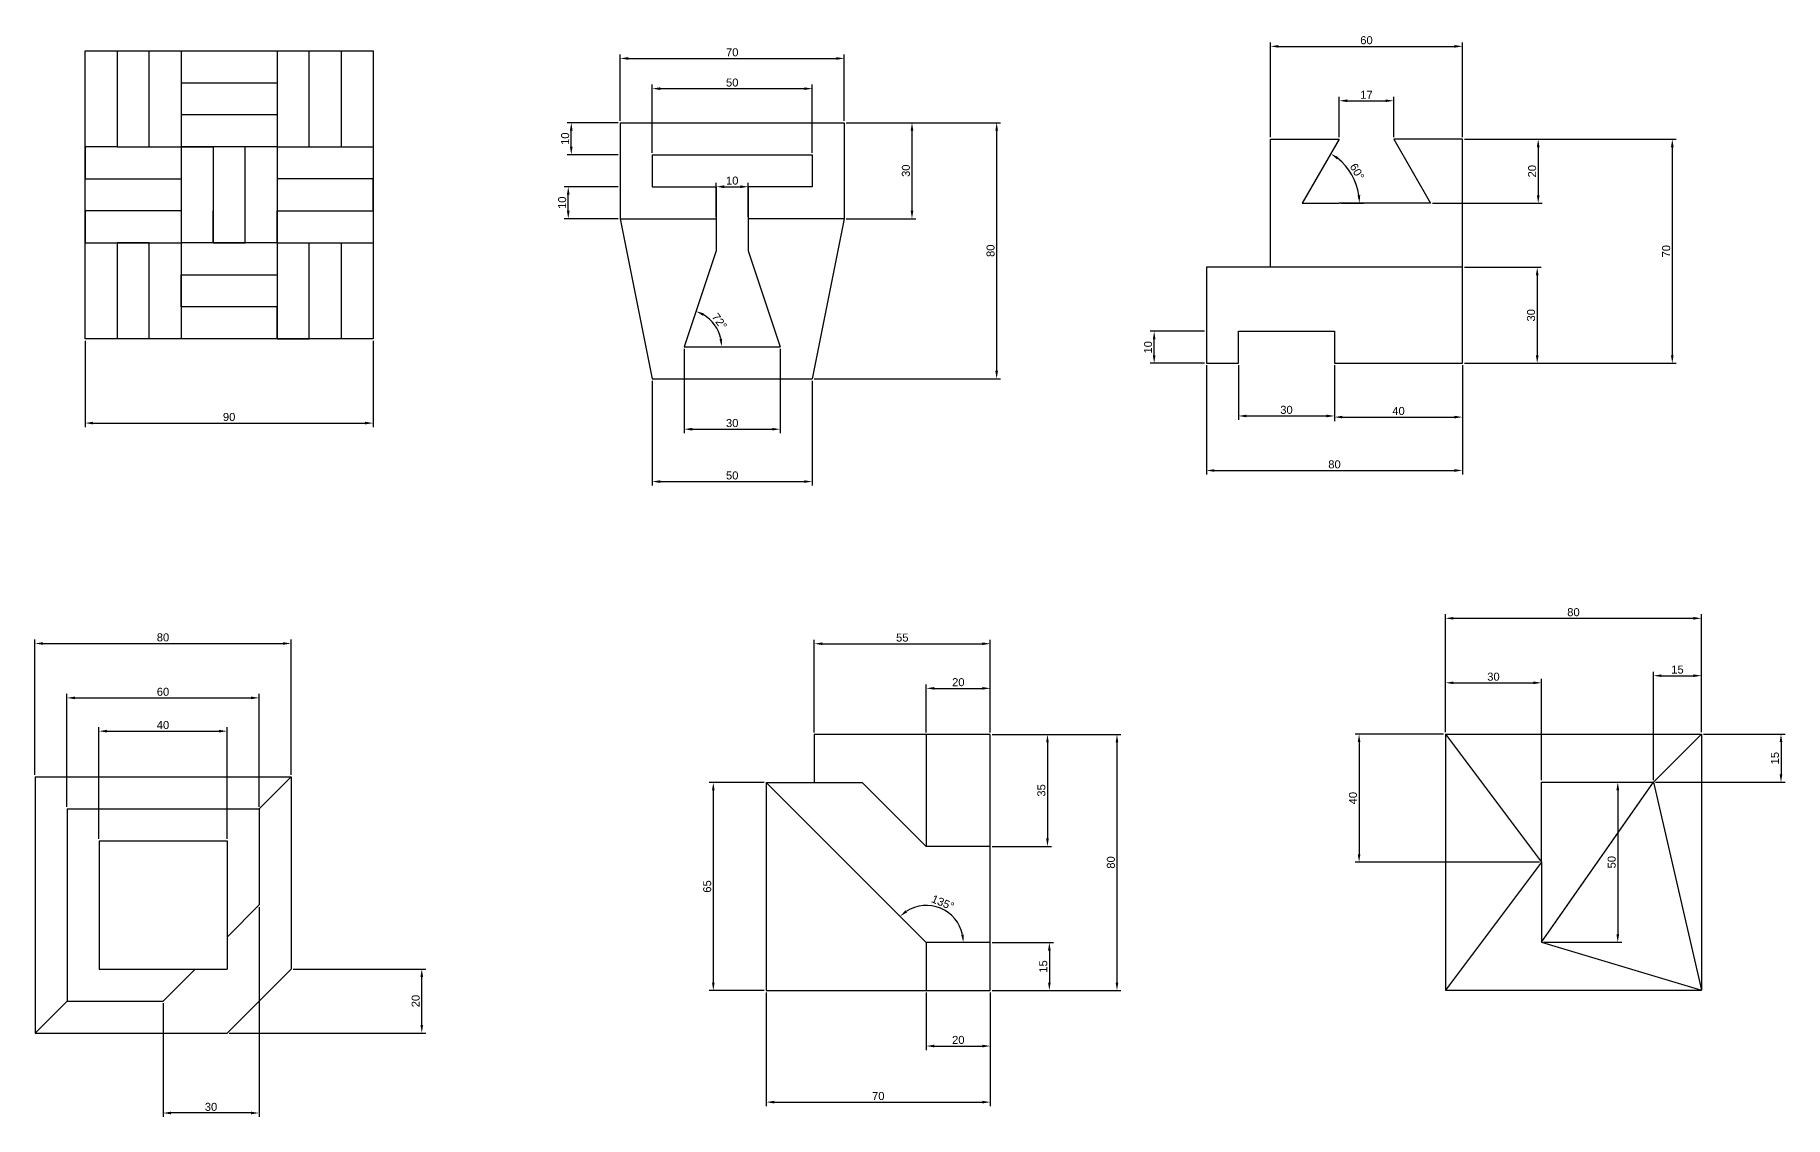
# Model space of a CAD drawing. Header units: millimetres. Extents: x 2486 to 3033, y 1755 to 2093.
import ezdxf

# ---------------------------------------------------------------- set-up
doc = ezdxf.new("R2010")
doc.units = ezdxf.units.MM
doc.styles.get("Standard").update_dxf_attribs({"font": 'arial.ttf'})
doc.dimstyles.new('ISO-25', dxfattribs={"dimtxt": 2.5, "dimasz": 2.5, "dimexe": 1.25, "dimexo": 0.625, "dimtad": 1, "dimtxsty": 'Standard', "dimcen": 2.5, "dimadec": 0, "dimazin": 0, "dimtfac": 1, "dimtmove": 0, "dimatfit": 3, "dimfxl": 1, "dimarcsym": 0})

# ---------------------------------------------------------------- blocks, each defined once
blk = doc.blocks.new('*D124')
at = {"color": 0, "lineweight": -2, "transparency": 16777216}
for p, q in [((2501.85, 1997.37), (2501.85, 1970.43)), ((2591.85, 1997.37), (2591.85, 1970.43)), ((2504.35, 1971.68), (2589.35, 1971.68))]:
    blk.add_line(p, q, dxfattribs=at)
at = {"color": 0, "transparency": 16777216}
for points in [[(2504.35, 1972.1), (2504.35, 1971.27), (2501.85, 1971.68)], [(2589.35, 1972.1), (2589.35, 1971.27), (2591.85, 1971.68)]]:
    blk.add_solid(points, dxfattribs=at)
at = {"layer": 'Defpoints', "color": 0, "transparency": 16777216}
for p in [(2501.85, 1998), (2591.85, 1998), (2591.85, 1971.68)]:
    blk.add_point(p, dxfattribs=at)
at = {"color": 0, "transparency": 16777216, "insert": (2546.85, 1973.58), "char_height": 2.5, "attachment_point": 5}
blk.add_mtext('90', dxfattribs=at)
blk = doc.blocks.new('*D125')
at = {"color": 0, "lineweight": -2, "transparency": 16777216}
for p, q in [((2689.04, 1994.89), (2689.04, 1968.52)), ((2719.04, 1994.89), (2719.04, 1968.52)), ((2691.54, 1969.77), (2716.54, 1969.77))]:
    blk.add_line(p, q, dxfattribs=at)
at = {"color": 0, "transparency": 16777216}
for points in [[(2691.54, 1970.19), (2691.54, 1969.36), (2689.04, 1969.77)], [(2716.54, 1970.19), (2716.54, 1969.36), (2719.04, 1969.77)]]:
    blk.add_solid(points, dxfattribs=at)
at = {"layer": 'Defpoints', "color": 0, "transparency": 16777216}
for p in [(2689.04, 1995.51), (2719.04, 1995.51), (2719.04, 1969.77)]:
    blk.add_point(p, dxfattribs=at)
at = {"color": 0, "transparency": 16777216, "insert": (2704.04, 1971.67), "char_height": 2.5, "attachment_point": 5}
blk.add_mtext('30', dxfattribs=at)
blk = doc.blocks.new('*D126')
at = {"color": 0, "lineweight": -2, "transparency": 16777216}
for p, q in [((2679.04, 1984.89), (2679.04, 1952.16)), ((2729.04, 1984.89), (2729.04, 1952.16)), ((2681.54, 1953.41), (2726.54, 1953.41))]:
    blk.add_line(p, q, dxfattribs=at)
at = {"color": 0, "transparency": 16777216}
for points in [[(2681.54, 1953.82), (2681.54, 1952.99), (2679.04, 1953.41)], [(2726.54, 1953.82), (2726.54, 1952.99), (2729.04, 1953.41)]]:
    blk.add_solid(points, dxfattribs=at)
at = {"layer": 'Defpoints', "color": 0, "transparency": 16777216}
for p in [(2679.04, 1985.51), (2729.04, 1985.51), (2729.04, 1953.41)]:
    blk.add_point(p, dxfattribs=at)
at = {"color": 0, "transparency": 16777216, "insert": (2704.04, 1955.31), "char_height": 2.5, "attachment_point": 5}
blk.add_mtext('50', dxfattribs=at)
blk = doc.blocks.new('*D127')
at = {"color": 0, "lineweight": -2, "transparency": 16777216}
for p, q in [((2668.41, 2045.51), (2651.56, 2045.51)), ((2652.81, 2038.01), (2652.81, 2043.01)), ((2668.41, 2035.51), (2651.56, 2035.51))]:
    blk.add_line(p, q, dxfattribs=at)
at = {"color": 0, "transparency": 16777216}
for points in [[(2652.39, 2043.01), (2653.23, 2043.01), (2652.81, 2045.51)], [(2652.39, 2038.01), (2653.23, 2038.01), (2652.81, 2035.51)]]:
    blk.add_solid(points, dxfattribs=at)
at = {"layer": 'Defpoints', "color": 0, "transparency": 16777216}
for p in [(2652.81, 2045.51), (2669.04, 2045.51), (2669.04, 2035.51)]:
    blk.add_point(p, dxfattribs=at)
at = {"color": 0, "transparency": 16777216, "insert": (2650.91, 2040.51), "char_height": 2.5, "attachment_point": 5, "rotation": 90}
blk.add_mtext('10', dxfattribs=at)
blk = doc.blocks.new('*D128')
at = {"color": 0, "lineweight": -2, "transparency": 16777216}
for p, q in [((2668.41, 2065.51), (2652.51, 2065.51)), ((2653.76, 2058.01), (2653.76, 2063.01)), ((2668.41, 2055.51), (2652.51, 2055.51))]:
    blk.add_line(p, q, dxfattribs=at)
at = {"color": 0, "transparency": 16777216}
for points in [[(2653.34, 2063.01), (2654.17, 2063.01), (2653.76, 2065.51)], [(2653.34, 2058.01), (2654.17, 2058.01), (2653.76, 2055.51)]]:
    blk.add_solid(points, dxfattribs=at)
at = {"layer": 'Defpoints', "color": 0, "transparency": 16777216}
for p in [(2653.76, 2065.51), (2669.04, 2065.51), (2669.04, 2055.51)]:
    blk.add_point(p, dxfattribs=at)
at = {"color": 0, "transparency": 16777216, "insert": (2651.85, 2060.51), "char_height": 2.5, "attachment_point": 5, "rotation": 90}
blk.add_mtext('10', dxfattribs=at)
blk = doc.blocks.new('*D129')
at = {"color": 0, "lineweight": -2, "transparency": 16777216}
for p, q in [((2679.04, 2056.14), (2679.04, 2077.39)), ((2681.54, 2076.14), (2726.54, 2076.14)), ((2729.04, 2056.14), (2729.04, 2077.39))]:
    blk.add_line(p, q, dxfattribs=at)
at = {"color": 0, "transparency": 16777216}
for points in [[(2681.54, 2076.56), (2681.54, 2075.72), (2679.04, 2076.14)], [(2726.54, 2076.56), (2726.54, 2075.72), (2729.04, 2076.14)]]:
    blk.add_solid(points, dxfattribs=at)
at = {"layer": 'Defpoints', "color": 0, "transparency": 16777216}
for p in [(2729.04, 2076.14), (2679.04, 2055.51), (2729.04, 2055.51)]:
    blk.add_point(p, dxfattribs=at)
at = {"color": 0, "transparency": 16777216, "insert": (2704.04, 2078.04), "char_height": 2.5, "attachment_point": 5}
blk.add_mtext('50', dxfattribs=at)
blk = doc.blocks.new('*D130')
at = {"color": 0, "lineweight": -2, "transparency": 16777216}
for p, q in [((2669.04, 2066.14), (2669.04, 2086.83)), ((2671.54, 2085.58), (2736.54, 2085.58)), ((2739.04, 2066.14), (2739.04, 2086.83))]:
    blk.add_line(p, q, dxfattribs=at)
at = {"color": 0, "transparency": 16777216}
for points in [[(2671.54, 2086), (2671.54, 2085.16), (2669.04, 2085.58)], [(2736.54, 2086), (2736.54, 2085.16), (2739.04, 2085.58)]]:
    blk.add_solid(points, dxfattribs=at)
at = {"layer": 'Defpoints', "color": 0, "transparency": 16777216}
for p in [(2739.04, 2085.58), (2669.04, 2065.51), (2739.04, 2065.51)]:
    blk.add_point(p, dxfattribs=at)
at = {"color": 0, "transparency": 16777216, "insert": (2704.04, 2087.48), "char_height": 2.5, "attachment_point": 5}
blk.add_mtext('70', dxfattribs=at)
blk = doc.blocks.new('*D131')
at = {"color": 0, "lineweight": -2, "transparency": 16777216}
for p, q in [((2699.04, 2036.14), (2699.04, 2046.76)), ((2701.54, 2045.51), (2706.54, 2045.51)), ((2709.04, 2036.14), (2709.04, 2046.76))]:
    blk.add_line(p, q, dxfattribs=at)
at = {"color": 0, "transparency": 16777216}
for points in [[(2701.54, 2045.93), (2701.54, 2045.09), (2699.04, 2045.51)], [(2706.54, 2045.93), (2706.54, 2045.09), (2709.04, 2045.51)]]:
    blk.add_solid(points, dxfattribs=at)
at = {"layer": 'Defpoints', "color": 0, "transparency": 16777216}
for p in [(2709.04, 2045.51), (2699.04, 2035.51), (2709.04, 2035.51)]:
    blk.add_point(p, dxfattribs=at)
at = {"color": 0, "transparency": 16777216, "insert": (2704.04, 2047.41), "char_height": 2.5, "attachment_point": 5}
blk.add_mtext('10', dxfattribs=at)
blk = doc.blocks.new('*D132')
at = {"color": 0, "lineweight": -2, "transparency": 16777216}
blk.add_arc((2689.04, 1995.51), 11.71, 12.251, 59.3141, dxfattribs=at)
at = {"color": 0, "transparency": 16777216}
for points in [[(2694.84, 2005.21), (2695.19, 2005.96), (2692.74, 2006.62)], [(2700.9, 1998.04), (2700.07, 1997.95), (2700.75, 1995.51)]]:
    blk.add_solid(points, dxfattribs=at)
at = {"layer": 'Defpoints', "color": 0, "transparency": 16777216}
for p in [(2699.04, 2025.51), (2699.75, 2000.25), (2689.04, 1995.51), (2689.04, 1995.51), (2719.04, 1995.51)]:
    blk.add_point(p, dxfattribs=at)
at = {"color": 0, "transparency": 16777216, "insert": (2700.07, 2003.46), "char_height": 2.5, "attachment_point": 5, "rotation": 305.7825}
blk.add_mtext('72°', dxfattribs=at)
blk = doc.blocks.new('*D133')
at = {"color": 0, "lineweight": -2, "transparency": 16777216}
for p, q in [((2739.66, 2065.51), (2761.46, 2065.51)), ((2760.21, 2063.01), (2760.21, 2038.01)), ((2739.66, 2035.51), (2761.46, 2035.51))]:
    blk.add_line(p, q, dxfattribs=at)
at = {"color": 0, "transparency": 16777216}
for points in [[(2759.8, 2063.01), (2760.63, 2063.01), (2760.21, 2065.51)], [(2759.8, 2038.01), (2760.63, 2038.01), (2760.21, 2035.51)]]:
    blk.add_solid(points, dxfattribs=at)
at = {"layer": 'Defpoints', "color": 0, "transparency": 16777216}
for p in [(2739.04, 2065.51), (2739.04, 2035.51), (2760.21, 2035.51)]:
    blk.add_point(p, dxfattribs=at)
at = {"color": 0, "transparency": 16777216, "insert": (2758.31, 2050.51), "char_height": 2.5, "attachment_point": 5, "rotation": 90}
blk.add_mtext('30', dxfattribs=at)
blk = doc.blocks.new('*D134')
at = {"color": 0, "lineweight": -2, "transparency": 16777216}
for p, q in [((2739.66, 2065.51), (2787.92, 2065.51)), ((2786.67, 2063.01), (2786.67, 1988.01)), ((2729.66, 1985.51), (2787.92, 1985.51))]:
    blk.add_line(p, q, dxfattribs=at)
at = {"color": 0, "transparency": 16777216}
for points in [[(2786.25, 2063.01), (2787.09, 2063.01), (2786.67, 2065.51)], [(2786.25, 1988.01), (2787.09, 1988.01), (2786.67, 1985.51)]]:
    blk.add_solid(points, dxfattribs=at)
at = {"layer": 'Defpoints', "color": 0, "transparency": 16777216}
for p in [(2739.04, 2065.51), (2729.04, 1985.51), (2786.67, 1985.51)]:
    blk.add_point(p, dxfattribs=at)
at = {"color": 0, "transparency": 16777216, "insert": (2784.77, 2025.51), "char_height": 2.5, "attachment_point": 5, "rotation": 90}
blk.add_mtext('80', dxfattribs=at)
blk = doc.blocks.new('*D135')
at = {"color": 0, "lineweight": -2, "transparency": 16777216}
for p, q in [((2872.22, 2060.98), (2872.22, 2090.61)), ((2874.72, 2089.36), (2929.72, 2089.36)), ((2932.22, 2060.98), (2932.22, 2090.61))]:
    blk.add_line(p, q, dxfattribs=at)
at = {"color": 0, "transparency": 16777216}
for points in [[(2874.72, 2089.77), (2874.72, 2088.94), (2872.22, 2089.36)], [(2929.72, 2089.77), (2929.72, 2088.94), (2932.22, 2089.36)]]:
    blk.add_solid(points, dxfattribs=at)
at = {"layer": 'Defpoints', "color": 0, "transparency": 16777216}
for p in [(2932.22, 2089.36), (2872.22, 2060.35), (2932.22, 2060.35)]:
    blk.add_point(p, dxfattribs=at)
at = {"color": 0, "transparency": 16777216, "insert": (2902.22, 2091.26), "char_height": 2.5, "attachment_point": 5}
blk.add_mtext('60', dxfattribs=at)
blk = doc.blocks.new('*D136')
at = {"color": 0, "lineweight": -2, "transparency": 16777216}
for p, q in [((2893.72, 2060.98), (2893.72, 2073.61)), ((2896.22, 2072.36), (2908.22, 2072.36)), ((2910.72, 2060.98), (2910.72, 2073.61))]:
    blk.add_line(p, q, dxfattribs=at)
at = {"color": 0, "transparency": 16777216}
for points in [[(2896.22, 2072.78), (2896.22, 2071.95), (2893.72, 2072.36)], [(2908.22, 2072.78), (2908.22, 2071.95), (2910.72, 2072.36)]]:
    blk.add_solid(points, dxfattribs=at)
at = {"layer": 'Defpoints', "color": 0, "transparency": 16777216}
for p in [(2910.72, 2072.36), (2893.72, 2060.35), (2910.72, 2060.35)]:
    blk.add_point(p, dxfattribs=at)
at = {"color": 0, "transparency": 16777216, "insert": (2902.22, 2074.24), "char_height": 2.5, "attachment_point": 5}
blk.add_mtext('17', dxfattribs=at)
blk = doc.blocks.new('*D137')
at = {"color": 0, "lineweight": -2, "transparency": 16777216}
blk.add_line((2894.35, 2040.35), (2901.28, 2040.35), dxfattribs=at)
blk.add_arc((2882.17, 2040.35), 17.85, 8.0307, 51.9693, dxfattribs=at)
at = {"color": 0, "transparency": 16777216}
for points in [[(2892.94, 2054.07), (2893.41, 2054.76), (2891.1, 2055.81)], [(2900.27, 2042.88), (2899.44, 2042.82), (2900.03, 2040.35)]]:
    blk.add_solid(points, dxfattribs=at)
at = {"layer": 'Defpoints', "color": 0, "transparency": 16777216}
for p in [(2893.72, 2060.35), (2898.95, 2046.46), (2882.17, 2040.35), (2882.17, 2040.35), (2893.72, 2040.35)]:
    blk.add_point(p, dxfattribs=at)
at = {"color": 0, "transparency": 16777216, "insert": (2899.28, 2050.23), "char_height": 2.5, "attachment_point": 5, "rotation": 300}
blk.add_mtext('60°', dxfattribs=at)
blk = doc.blocks.new('*D138')
at = {"color": 0, "lineweight": -2, "transparency": 16777216}
for p, q in [((2851.6, 2000.35), (2834.63, 2000.35)), ((2835.88, 1992.85), (2835.88, 1997.85)), ((2851.6, 1990.35), (2834.63, 1990.35))]:
    blk.add_line(p, q, dxfattribs=at)
at = {"color": 0, "transparency": 16777216}
for points in [[(2835.46, 1997.85), (2836.3, 1997.85), (2835.88, 2000.35)], [(2835.46, 1992.85), (2836.3, 1992.85), (2835.88, 1990.35)]]:
    blk.add_solid(points, dxfattribs=at)
at = {"layer": 'Defpoints', "color": 0, "transparency": 16777216}
for p in [(2835.88, 2000.35), (2852.22, 2000.35), (2852.22, 1990.35)]:
    blk.add_point(p, dxfattribs=at)
at = {"color": 0, "transparency": 16777216, "insert": (2833.98, 1995.35), "char_height": 2.5, "attachment_point": 5, "rotation": 90}
blk.add_mtext('10', dxfattribs=at)
blk = doc.blocks.new('*D139')
at = {"color": 0, "lineweight": -2, "transparency": 16777216}
for p, q in [((2862.22, 1989.73), (2862.22, 1972.65)), ((2892.22, 1989.73), (2892.22, 1972.65)), ((2864.72, 1973.9), (2889.72, 1973.9))]:
    blk.add_line(p, q, dxfattribs=at)
at = {"color": 0, "transparency": 16777216}
for points in [[(2864.72, 1974.31), (2864.72, 1973.48), (2862.22, 1973.9)], [(2889.72, 1974.31), (2889.72, 1973.48), (2892.22, 1973.9)]]:
    blk.add_solid(points, dxfattribs=at)
at = {"layer": 'Defpoints', "color": 0, "transparency": 16777216}
for p in [(2862.22, 1990.35), (2892.22, 1990.35), (2892.22, 1973.9)]:
    blk.add_point(p, dxfattribs=at)
at = {"color": 0, "transparency": 16777216, "insert": (2877.22, 1975.8), "char_height": 2.5, "attachment_point": 5}
blk.add_mtext('30', dxfattribs=at)
blk = doc.blocks.new('*D140')
at = {"color": 0, "lineweight": -2, "transparency": 16777216}
for p, q in [((2892.22, 1989.73), (2892.22, 1972.3)), ((2932.22, 1989.73), (2932.22, 1972.3)), ((2894.72, 1973.55), (2929.72, 1973.55))]:
    blk.add_line(p, q, dxfattribs=at)
at = {"color": 0, "transparency": 16777216}
for points in [[(2894.72, 1973.96), (2894.72, 1973.13), (2892.22, 1973.55)], [(2929.72, 1973.96), (2929.72, 1973.13), (2932.22, 1973.55)]]:
    blk.add_solid(points, dxfattribs=at)
at = {"layer": 'Defpoints', "color": 0, "transparency": 16777216}
for p in [(2892.22, 1990.35), (2932.22, 1990.35), (2932.22, 1973.55)]:
    blk.add_point(p, dxfattribs=at)
at = {"color": 0, "transparency": 16777216, "insert": (2912.22, 1975.45), "char_height": 2.5, "attachment_point": 5}
blk.add_mtext('40', dxfattribs=at)
blk = doc.blocks.new('*D141')
at = {"color": 0, "lineweight": -2, "transparency": 16777216}
for p, q in [((2852.22, 1989.73), (2852.22, 1955.62)), ((2932.22, 1989.73), (2932.22, 1955.62)), ((2854.72, 1956.87), (2929.72, 1956.87))]:
    blk.add_line(p, q, dxfattribs=at)
at = {"color": 0, "transparency": 16777216}
for points in [[(2854.72, 1957.29), (2854.72, 1956.45), (2852.22, 1956.87)], [(2929.72, 1957.29), (2929.72, 1956.45), (2932.22, 1956.87)]]:
    blk.add_solid(points, dxfattribs=at)
at = {"layer": 'Defpoints', "color": 0, "transparency": 16777216}
for p in [(2852.22, 1990.35), (2932.22, 1990.35), (2932.22, 1956.87)]:
    blk.add_point(p, dxfattribs=at)
at = {"color": 0, "transparency": 16777216, "insert": (2892.22, 1958.77), "char_height": 2.5, "attachment_point": 5}
blk.add_mtext('80', dxfattribs=at)
blk = doc.blocks.new('*D142')
at = {"color": 0, "lineweight": -2, "transparency": 16777216}
for p, q in [((2932.85, 2060.35), (2957.13, 2060.35)), ((2955.88, 2057.85), (2955.88, 2042.85)), ((2922.89, 2040.35), (2957.13, 2040.35))]:
    blk.add_line(p, q, dxfattribs=at)
at = {"color": 0, "transparency": 16777216}
for points in [[(2955.46, 2057.85), (2956.3, 2057.85), (2955.88, 2060.35)], [(2955.46, 2042.85), (2956.3, 2042.85), (2955.88, 2040.35)]]:
    blk.add_solid(points, dxfattribs=at)
at = {"layer": 'Defpoints', "color": 0, "transparency": 16777216}
for p in [(2932.22, 2060.35), (2922.27, 2040.35), (2955.88, 2040.35)]:
    blk.add_point(p, dxfattribs=at)
at = {"color": 0, "transparency": 16777216, "insert": (2953.98, 2050.35), "char_height": 2.5, "attachment_point": 5, "rotation": 90}
blk.add_mtext('20', dxfattribs=at)
blk = doc.blocks.new('*D143')
at = {"color": 0, "lineweight": -2, "transparency": 16777216}
for p, q in [((2932.85, 2060.35), (2999.02, 2060.35)), ((2997.77, 2057.85), (2997.77, 1992.85)), ((2932.85, 1990.35), (2999.02, 1990.35))]:
    blk.add_line(p, q, dxfattribs=at)
at = {"color": 0, "transparency": 16777216}
for points in [[(2997.35, 2057.85), (2998.19, 2057.85), (2997.77, 2060.35)], [(2997.35, 1992.85), (2998.19, 1992.85), (2997.77, 1990.35)]]:
    blk.add_solid(points, dxfattribs=at)
at = {"layer": 'Defpoints', "color": 0, "transparency": 16777216}
for p in [(2932.22, 2060.35), (2932.22, 1990.35), (2997.77, 1990.35)]:
    blk.add_point(p, dxfattribs=at)
at = {"color": 0, "transparency": 16777216, "insert": (2995.87, 2025.35), "char_height": 2.5, "attachment_point": 5, "rotation": 90}
blk.add_mtext('70', dxfattribs=at)
blk = doc.blocks.new('*D144')
at = {"color": 0, "lineweight": -2, "transparency": 16777216}
for p, q in [((2932.85, 2020.35), (2956.82, 2020.35)), ((2955.57, 2017.85), (2955.57, 1992.85)), ((2932.85, 1990.35), (2956.82, 1990.35))]:
    blk.add_line(p, q, dxfattribs=at)
at = {"color": 0, "transparency": 16777216}
for points in [[(2955.15, 2017.85), (2955.98, 2017.85), (2955.57, 2020.35)], [(2955.15, 1992.85), (2955.98, 1992.85), (2955.57, 1990.35)]]:
    blk.add_solid(points, dxfattribs=at)
at = {"layer": 'Defpoints', "color": 0, "transparency": 16777216}
for p in [(2932.22, 2020.35), (2932.22, 1990.35), (2955.57, 1990.35)]:
    blk.add_point(p, dxfattribs=at)
at = {"color": 0, "transparency": 16777216, "insert": (2953.66, 2005.35), "char_height": 2.5, "attachment_point": 5, "rotation": 90}
blk.add_mtext('30', dxfattribs=at)
blk = doc.blocks.new('*D145')
at = {"color": 0, "lineweight": -2, "transparency": 16777216}
for p, q in [((2556.19, 1820.52), (2556.19, 1754.93)), ((2526.19, 1790.52), (2526.19, 1754.93)), ((2553.69, 1756.18), (2528.69, 1756.18))]:
    blk.add_line(p, q, dxfattribs=at)
at = {"color": 0, "transparency": 16777216}
for points in [[(2528.69, 1756.59), (2528.69, 1755.76), (2526.19, 1756.18)], [(2553.69, 1756.59), (2553.69, 1755.76), (2556.19, 1756.18)]]:
    blk.add_solid(points, dxfattribs=at)
at = {"layer": 'Defpoints', "color": 0, "transparency": 16777216}
for p in [(2556.19, 1821.15), (2526.19, 1791.15), (2526.19, 1756.18)]:
    blk.add_point(p, dxfattribs=at)
at = {"color": 0, "transparency": 16777216, "insert": (2541.19, 1758.08), "char_height": 2.5, "attachment_point": 5}
blk.add_mtext('30', dxfattribs=at)
blk = doc.blocks.new('*D147')
at = {"color": 0, "lineweight": -2, "transparency": 16777216}
for p, q in [((2566.82, 1801.15), (2608.3, 1801.15)), ((2607.05, 1783.65), (2607.05, 1798.65)), ((2546.82, 1781.15), (2608.3, 1781.15))]:
    blk.add_line(p, q, dxfattribs=at)
at = {"color": 0, "transparency": 16777216}
for points in [[(2606.63, 1798.65), (2607.46, 1798.65), (2607.05, 1801.15)], [(2606.63, 1783.65), (2607.46, 1783.65), (2607.05, 1781.15)]]:
    blk.add_solid(points, dxfattribs=at)
at = {"layer": 'Defpoints', "color": 0, "transparency": 16777216}
for p in [(2566.19, 1801.15), (2607.05, 1801.15), (2546.19, 1781.15)]:
    blk.add_point(p, dxfattribs=at)
at = {"color": 0, "transparency": 16777216, "insert": (2605.14, 1791.15), "char_height": 2.5, "attachment_point": 5, "rotation": 90}
blk.add_mtext('20', dxfattribs=at)
blk = doc.blocks.new('*D148')
at = {"color": 0, "lineweight": -2, "transparency": 16777216}
for p, q in [((2506.19, 1841.77), (2506.19, 1876.7)), ((2546.19, 1841.77), (2546.19, 1876.7)), ((2508.69, 1875.45), (2543.69, 1875.45))]:
    blk.add_line(p, q, dxfattribs=at)
at = {"color": 0, "transparency": 16777216}
for points in [[(2508.69, 1875.87), (2508.69, 1875.03), (2506.19, 1875.45)], [(2543.69, 1875.87), (2543.69, 1875.03), (2546.19, 1875.45)]]:
    blk.add_solid(points, dxfattribs=at)
at = {"layer": 'Defpoints', "color": 0, "transparency": 16777216}
for p in [(2546.19, 1875.45), (2506.19, 1841.15), (2546.19, 1841.15)]:
    blk.add_point(p, dxfattribs=at)
at = {"color": 0, "transparency": 16777216, "insert": (2526.19, 1877.35), "char_height": 2.5, "attachment_point": 5}
blk.add_mtext('40', dxfattribs=at)
blk = doc.blocks.new('*D149')
at = {"color": 0, "lineweight": -2, "transparency": 16777216}
for p, q in [((2496.19, 1851.77), (2496.19, 1887.08)), ((2556.19, 1851.77), (2556.19, 1887.08)), ((2498.69, 1885.83), (2553.69, 1885.83))]:
    blk.add_line(p, q, dxfattribs=at)
at = {"color": 0, "transparency": 16777216}
for points in [[(2498.69, 1886.25), (2498.69, 1885.42), (2496.19, 1885.83)], [(2553.69, 1886.25), (2553.69, 1885.42), (2556.19, 1885.83)]]:
    blk.add_solid(points, dxfattribs=at)
at = {"layer": 'Defpoints', "color": 0, "transparency": 16777216}
for p in [(2556.19, 1885.83), (2496.19, 1851.15), (2556.19, 1851.15)]:
    blk.add_point(p, dxfattribs=at)
at = {"color": 0, "transparency": 16777216, "insert": (2526.19, 1887.73), "char_height": 2.5, "attachment_point": 5}
blk.add_mtext('60', dxfattribs=at)
blk = doc.blocks.new('*D150')
at = {"color": 0, "lineweight": -2, "transparency": 16777216}
for p, q in [((2486.19, 1861.77), (2486.19, 1904.08)), ((2566.19, 1861.77), (2566.19, 1904.08)), ((2488.69, 1902.83), (2563.69, 1902.83))]:
    blk.add_line(p, q, dxfattribs=at)
at = {"color": 0, "transparency": 16777216}
for points in [[(2488.69, 1903.24), (2488.69, 1902.41), (2486.19, 1902.83)], [(2563.69, 1903.24), (2563.69, 1902.41), (2566.19, 1902.83)]]:
    blk.add_solid(points, dxfattribs=at)
at = {"layer": 'Defpoints', "color": 0, "transparency": 16777216}
for p in [(2566.19, 1902.83), (2486.19, 1861.15), (2566.19, 1861.15)]:
    blk.add_point(p, dxfattribs=at)
at = {"color": 0, "transparency": 16777216, "insert": (2526.19, 1904.73), "char_height": 2.5, "attachment_point": 5}
blk.add_mtext('80', dxfattribs=at)
blk = doc.blocks.new('*D151')
at = {"color": 0, "lineweight": -2, "transparency": 16777216}
for p, q in [((2714.69, 1793.81), (2714.69, 1758.32)), ((2784.69, 1793.81), (2784.69, 1758.32)), ((2717.19, 1759.57), (2782.19, 1759.57))]:
    blk.add_line(p, q, dxfattribs=at)
at = {"color": 0, "transparency": 16777216}
for points in [[(2717.19, 1759.99), (2717.19, 1759.15), (2714.69, 1759.57)], [(2782.19, 1759.99), (2782.19, 1759.15), (2784.69, 1759.57)]]:
    blk.add_solid(points, dxfattribs=at)
at = {"layer": 'Defpoints', "color": 0, "transparency": 16777216}
for p in [(2714.69, 1794.43), (2784.69, 1794.43), (2784.69, 1759.57)]:
    blk.add_point(p, dxfattribs=at)
at = {"color": 0, "transparency": 16777216, "insert": (2749.69, 1761.47), "char_height": 2.5, "attachment_point": 5}
blk.add_mtext('70', dxfattribs=at)
blk = doc.blocks.new('*D152')
at = {"color": 0, "lineweight": -2, "transparency": 16777216}
for p, q in [((2764.69, 1793.81), (2764.69, 1775.84)), ((2784.69, 1793.81), (2784.69, 1775.84)), ((2767.19, 1777.09), (2782.19, 1777.09))]:
    blk.add_line(p, q, dxfattribs=at)
at = {"color": 0, "transparency": 16777216}
for points in [[(2767.19, 1777.51), (2767.19, 1776.67), (2764.69, 1777.09)], [(2782.19, 1777.51), (2782.19, 1776.67), (2784.69, 1777.09)]]:
    blk.add_solid(points, dxfattribs=at)
at = {"layer": 'Defpoints', "color": 0, "transparency": 16777216}
for p in [(2764.69, 1794.43), (2784.69, 1794.43), (2784.69, 1777.09)]:
    blk.add_point(p, dxfattribs=at)
at = {"color": 0, "transparency": 16777216, "insert": (2774.69, 1778.99), "char_height": 2.5, "attachment_point": 5}
blk.add_mtext('20', dxfattribs=at)
blk = doc.blocks.new('*D153')
at = {"color": 0, "lineweight": -2, "transparency": 16777216}
for p, q in [((2785.31, 1809.43), (2804.39, 1809.43)), ((2803.14, 1806.93), (2803.14, 1796.93)), ((2785.31, 1794.43), (2804.39, 1794.43))]:
    blk.add_line(p, q, dxfattribs=at)
at = {"color": 0, "transparency": 16777216}
for points in [[(2802.72, 1806.93), (2803.56, 1806.93), (2803.14, 1809.43)], [(2802.72, 1796.93), (2803.56, 1796.93), (2803.14, 1794.43)]]:
    blk.add_solid(points, dxfattribs=at)
at = {"layer": 'Defpoints', "color": 0, "transparency": 16777216}
for p in [(2784.69, 1809.43), (2784.69, 1794.43), (2803.14, 1794.43)]:
    blk.add_point(p, dxfattribs=at)
at = {"color": 0, "transparency": 16777216, "insert": (2801.24, 1801.93), "char_height": 2.5, "attachment_point": 5, "rotation": 90}
blk.add_mtext('15', dxfattribs=at)
blk = doc.blocks.new('*D154')
at = {"color": 0, "lineweight": -2, "transparency": 16777216}
for p, q in [((2714.06, 1859.43), (2696.89, 1859.43)), ((2698.14, 1856.93), (2698.14, 1796.93)), ((2714.06, 1794.43), (2696.89, 1794.43))]:
    blk.add_line(p, q, dxfattribs=at)
at = {"color": 0, "transparency": 16777216}
for points in [[(2697.72, 1856.93), (2698.55, 1856.93), (2698.14, 1859.43)], [(2697.72, 1796.93), (2698.55, 1796.93), (2698.14, 1794.43)]]:
    blk.add_solid(points, dxfattribs=at)
at = {"layer": 'Defpoints', "color": 0, "transparency": 16777216}
for p in [(2714.69, 1859.43), (2698.14, 1794.43), (2714.69, 1794.43)]:
    blk.add_point(p, dxfattribs=at)
at = {"color": 0, "transparency": 16777216, "insert": (2696.24, 1826.93), "char_height": 2.5, "attachment_point": 5, "rotation": 90}
blk.add_mtext('65', dxfattribs=at)
blk = doc.blocks.new('*D155')
at = {"color": 0, "lineweight": -2, "transparency": 16777216}
blk.add_arc((2764.69, 1809.43), 11.58, 12.3991, 122.6009, dxfattribs=at)
at = {"color": 0, "transparency": 16777216}
for points in [[(2758.71, 1818.86), (2758.19, 1819.51), (2756.5, 1817.62)], [(2776.41, 1811.96), (2775.58, 1811.87), (2776.26, 1809.43)]]:
    blk.add_solid(points, dxfattribs=at)
at = {"layer": 'Defpoints', "color": 0, "transparency": 16777216}
for p in [(2714.69, 1859.43), (2772.87, 1817.62), (2764.69, 1809.43), (2764.69, 1809.43), (2784.69, 1809.43)]:
    blk.add_point(p, dxfattribs=at)
at = {"color": 0, "transparency": 16777216, "insert": (2769.84, 1821.89), "char_height": 2.5, "attachment_point": 5, "rotation": 337.5}
blk.add_mtext('135°', dxfattribs=at)
blk = doc.blocks.new('*D156')
at = {"color": 0, "lineweight": -2, "transparency": 16777216}
for p, q in [((2729.69, 1875.06), (2729.69, 1904.01)), ((2784.69, 1875.06), (2784.69, 1904.01)), ((2732.19, 1902.76), (2782.19, 1902.76))]:
    blk.add_line(p, q, dxfattribs=at)
at = {"color": 0, "transparency": 16777216}
for points in [[(2732.19, 1903.18), (2732.19, 1902.34), (2729.69, 1902.76)], [(2782.19, 1903.18), (2782.19, 1902.34), (2784.69, 1902.76)]]:
    blk.add_solid(points, dxfattribs=at)
at = {"layer": 'Defpoints', "color": 0, "transparency": 16777216}
for p in [(2784.69, 1902.76), (2729.69, 1874.43), (2784.69, 1874.43)]:
    blk.add_point(p, dxfattribs=at)
at = {"color": 0, "transparency": 16777216, "insert": (2757.19, 1904.66), "char_height": 2.5, "attachment_point": 5}
blk.add_mtext('55', dxfattribs=at)
blk = doc.blocks.new('*D157')
at = {"color": 0, "lineweight": -2, "transparency": 16777216}
for p, q in [((2764.69, 1875.06), (2764.69, 1890.07)), ((2767.19, 1888.82), (2782.19, 1888.82)), ((2784.69, 1875.06), (2784.69, 1890.07))]:
    blk.add_line(p, q, dxfattribs=at)
at = {"color": 0, "transparency": 16777216}
for points in [[(2767.19, 1889.24), (2767.19, 1888.41), (2764.69, 1888.82)], [(2782.19, 1889.24), (2782.19, 1888.41), (2784.69, 1888.82)]]:
    blk.add_solid(points, dxfattribs=at)
at = {"layer": 'Defpoints', "color": 0, "transparency": 16777216}
for p in [(2784.69, 1888.82), (2764.69, 1874.43), (2784.69, 1874.43)]:
    blk.add_point(p, dxfattribs=at)
at = {"color": 0, "transparency": 16777216, "insert": (2774.69, 1890.73), "char_height": 2.5, "attachment_point": 5}
blk.add_mtext('20', dxfattribs=at)
blk = doc.blocks.new('*D158')
at = {"color": 0, "lineweight": -2, "transparency": 16777216}
for p, q in [((2785.31, 1874.43), (2803.8, 1874.43)), ((2802.55, 1871.93), (2802.55, 1841.93)), ((2785.31, 1839.43), (2803.8, 1839.43))]:
    blk.add_line(p, q, dxfattribs=at)
at = {"color": 0, "transparency": 16777216}
for points in [[(2802.13, 1871.93), (2802.96, 1871.93), (2802.55, 1874.43)], [(2802.13, 1841.93), (2802.96, 1841.93), (2802.55, 1839.43)]]:
    blk.add_solid(points, dxfattribs=at)
at = {"layer": 'Defpoints', "color": 0, "transparency": 16777216}
for p in [(2784.69, 1874.43), (2784.69, 1839.43), (2802.55, 1839.43)]:
    blk.add_point(p, dxfattribs=at)
at = {"color": 0, "transparency": 16777216, "insert": (2800.64, 1856.93), "char_height": 2.5, "attachment_point": 5, "rotation": 90}
blk.add_mtext('35', dxfattribs=at)
blk = doc.blocks.new('*D159')
at = {"color": 0, "lineweight": -2, "transparency": 16777216}
for p, q in [((2785.31, 1874.43), (2825.51, 1874.43)), ((2824.26, 1871.93), (2824.26, 1796.93)), ((2785.31, 1794.43), (2825.51, 1794.43))]:
    blk.add_line(p, q, dxfattribs=at)
at = {"color": 0, "transparency": 16777216}
for points in [[(2823.85, 1871.93), (2824.68, 1871.93), (2824.26, 1874.43)], [(2823.85, 1796.93), (2824.68, 1796.93), (2824.26, 1794.43)]]:
    blk.add_solid(points, dxfattribs=at)
at = {"layer": 'Defpoints', "color": 0, "transparency": 16777216}
for p in [(2784.69, 1874.43), (2784.69, 1794.43), (2824.26, 1794.43)]:
    blk.add_point(p, dxfattribs=at)
at = {"color": 0, "transparency": 16777216, "insert": (2822.36, 1834.43), "char_height": 2.5, "attachment_point": 5, "rotation": 90}
blk.add_mtext('80', dxfattribs=at)
blk = doc.blocks.new('*D160')
at = {"color": 0, "lineweight": -2, "transparency": 16777216}
for p, q in [((2926.89, 1875.13), (2926.89, 1911.94)), ((2929.39, 1910.69), (3004.39, 1910.69)), ((3006.89, 1875.13), (3006.89, 1911.94))]:
    blk.add_line(p, q, dxfattribs=at)
at = {"color": 0, "transparency": 16777216}
for points in [[(2929.39, 1911.11), (2929.39, 1910.28), (2926.89, 1910.69)], [(3004.39, 1911.11), (3004.39, 1910.28), (3006.89, 1910.69)]]:
    blk.add_solid(points, dxfattribs=at)
at = {"layer": 'Defpoints', "color": 0, "transparency": 16777216}
for p in [(3006.89, 1910.69), (2926.89, 1874.51), (3006.89, 1874.51)]:
    blk.add_point(p, dxfattribs=at)
at = {"color": 0, "transparency": 16777216, "insert": (2966.89, 1912.59), "char_height": 2.5, "attachment_point": 5}
blk.add_mtext('80', dxfattribs=at)
blk = doc.blocks.new('*D161')
at = {"color": 0, "lineweight": -2, "transparency": 16777216}
for p, q in [((2926.89, 1875.13), (2926.89, 1891.8)), ((2929.39, 1890.55), (2954.39, 1890.55)), ((2956.89, 1860.13), (2956.89, 1891.8))]:
    blk.add_line(p, q, dxfattribs=at)
at = {"color": 0, "transparency": 16777216}
for points in [[(2929.39, 1890.97), (2929.39, 1890.14), (2926.89, 1890.55)], [(2954.39, 1890.97), (2954.39, 1890.14), (2956.89, 1890.55)]]:
    blk.add_solid(points, dxfattribs=at)
at = {"layer": 'Defpoints', "color": 0, "transparency": 16777216}
for p in [(2956.89, 1890.55), (2926.89, 1874.51), (2956.89, 1859.51)]:
    blk.add_point(p, dxfattribs=at)
at = {"color": 0, "transparency": 16777216, "insert": (2941.89, 1892.45), "char_height": 2.5, "attachment_point": 5}
blk.add_mtext('30', dxfattribs=at)
blk = doc.blocks.new('*D162')
at = {"color": 0, "lineweight": -2, "transparency": 16777216}
for p, q in [((2991.89, 1860.13), (2991.89, 1894.02)), ((2994.39, 1892.77), (3004.39, 1892.77)), ((3006.89, 1875.13), (3006.89, 1894.02))]:
    blk.add_line(p, q, dxfattribs=at)
at = {"color": 0, "transparency": 16777216}
for points in [[(2994.39, 1893.18), (2994.39, 1892.35), (2991.89, 1892.77)], [(3004.39, 1893.18), (3004.39, 1892.35), (3006.89, 1892.77)]]:
    blk.add_solid(points, dxfattribs=at)
at = {"layer": 'Defpoints', "color": 0, "transparency": 16777216}
for p in [(3006.89, 1892.77), (3006.89, 1874.51), (2991.89, 1859.51)]:
    blk.add_point(p, dxfattribs=at)
at = {"color": 0, "transparency": 16777216, "insert": (2999.39, 1894.67), "char_height": 2.5, "attachment_point": 5}
blk.add_mtext('15', dxfattribs=at)
blk = doc.blocks.new('*D163')
at = {"color": 0, "lineweight": -2, "transparency": 16777216}
for p, q in [((3007.51, 1874.51), (3032.99, 1874.51)), ((3031.74, 1872.01), (3031.74, 1862.01)), ((2992.51, 1859.51), (3032.99, 1859.51))]:
    blk.add_line(p, q, dxfattribs=at)
at = {"color": 0, "transparency": 16777216}
for points in [[(3031.32, 1872.01), (3032.16, 1872.01), (3031.74, 1874.51)], [(3031.32, 1862.01), (3032.16, 1862.01), (3031.74, 1859.51)]]:
    blk.add_solid(points, dxfattribs=at)
at = {"layer": 'Defpoints', "color": 0, "transparency": 16777216}
for p in [(3006.89, 1874.51), (2991.89, 1859.51), (3031.74, 1859.51)]:
    blk.add_point(p, dxfattribs=at)
at = {"color": 0, "transparency": 16777216, "insert": (3029.84, 1867.01), "char_height": 2.5, "attachment_point": 5, "rotation": 90}
blk.add_mtext('15', dxfattribs=at)
blk = doc.blocks.new('*D164')
at = {"color": 0, "lineweight": -2, "transparency": 16777216}
for p, q in [((2957.51, 1859.51), (2981.99, 1859.51)), ((2980.74, 1857.01), (2980.74, 1812.01)), ((2957.51, 1809.51), (2981.99, 1809.51))]:
    blk.add_line(p, q, dxfattribs=at)
at = {"color": 0, "transparency": 16777216}
for points in [[(2980.32, 1857.01), (2981.16, 1857.01), (2980.74, 1859.51)], [(2980.32, 1812.01), (2981.16, 1812.01), (2980.74, 1809.51)]]:
    blk.add_solid(points, dxfattribs=at)
at = {"layer": 'Defpoints', "color": 0, "transparency": 16777216}
for p in [(2956.89, 1859.51), (2956.89, 1809.51), (2980.74, 1809.51)]:
    blk.add_point(p, dxfattribs=at)
at = {"color": 0, "transparency": 16777216, "insert": (2978.84, 1834.51), "char_height": 2.5, "attachment_point": 5, "rotation": 90}
blk.add_mtext('50', dxfattribs=at)
blk = doc.blocks.new('*D166')
at = {"color": 0, "lineweight": -2, "transparency": 16777216}
for p, q in [((2926.26, 1874.51), (2898.66, 1874.51)), ((2899.91, 1872.01), (2899.91, 1837.01)), ((2956.26, 1834.51), (2898.66, 1834.51))]:
    blk.add_line(p, q, dxfattribs=at)
at = {"color": 0, "transparency": 16777216}
for points in [[(2899.49, 1872.01), (2900.32, 1872.01), (2899.91, 1874.51)], [(2899.49, 1837.01), (2900.32, 1837.01), (2899.91, 1834.51)]]:
    blk.add_solid(points, dxfattribs=at)
at = {"layer": 'Defpoints', "color": 0, "transparency": 16777216}
for p in [(2926.89, 1874.51), (2899.91, 1834.51), (2956.89, 1834.51)]:
    blk.add_point(p, dxfattribs=at)
at = {"color": 0, "transparency": 16777216, "insert": (2898.01, 1854.51), "char_height": 2.5, "attachment_point": 5, "rotation": 90}
blk.add_mtext('40', dxfattribs=at)

msp = doc.modelspace()

# ---------------------------------------------------------------- linework, layer by layer
for p, q in [((2893.722, 2060.354), (2882.175, 2040.354)), ((2910.722, 2060.354), (2922.269, 2040.354))]:
    msp.add_line(p, q)
for points in [[(2501.847, 2087.996), (2591.847, 2087.996), (2591.847, 1997.996), (2501.847, 1997.996), (2501.847, 2087.996)], [(2501.847, 2087.996), (2511.847, 2087.996), (2511.847, 2057.996), (2521.847, 2057.996), (2521.847, 2087.996), (2531.847, 2087.996), (2531.847, 1997.996), (2521.847, 1997.996), (2521.847, 2027.996), (2511.847, 2027.996), (2511.847, 1997.996)], [(2531.847, 2087.996), (2561.847, 2087.996), (2561.847, 2057.996), (2531.847, 2057.996)], [(2531.847, 2087.996), (2531.847, 2077.996), (2561.847, 2077.996), (2561.847, 2067.996), (2531.847, 2067.996)], [(2561.847, 2057.996), (2571.847, 2057.996), (2571.847, 2087.996)], [(2571.847, 2087.996), (2581.847, 2087.996), (2581.847, 2057.996)], [(2669.038, 2065.511), (2669.038, 2035.511)], [(2669.038, 2065.511), (2739.038, 2065.511)], [(2669.038, 2065.511), (2669.038, 2055.511)], [(2739.038, 2065.511), (2739.038, 2035.511)], [(2511.847, 2057.996), (2501.847, 2057.996), (2501.847, 2047.996), (2531.847, 2047.996), (2531.847, 2037.996), (2501.847, 2037.996), (2501.847, 2027.996), (2531.847, 2027.996)], [(2521.847, 2057.996), (2531.847, 2057.996)], [(2561.847, 2057.996), (2561.847, 2027.996), (2531.847, 2027.996)], [(2531.847, 2057.996), (2541.847, 2057.996), (2541.847, 2027.996), (2541.847, 2037.996)], [(2541.847, 2027.996), (2551.847, 2027.996), (2551.847, 2057.996)], [(2561.847, 2057.996), (2591.847, 2057.996)], [(2872.222, 2020.354), (2872.222, 2060.354)], [(2872.222, 2060.354), (2893.722, 2060.354)], [(2932.222, 2060.354), (2910.722, 2060.354)], [(2932.222, 2020.354), (2932.222, 2060.354)], [(2679.038, 2055.511), (2679.038, 2045.511)], [(2679.038, 2055.511), (2729.038, 2055.511)], [(2729.038, 2055.511), (2729.038, 2045.511)], [(2561.847, 2027.996), (2561.847, 2037.996), (2591.847, 2037.996), (2591.847, 2047.996), (2561.847, 2047.996)], [(2679.038, 2045.511), (2699.038, 2045.511)], [(2699.038, 2045.511), (2699.038, 2025.511)], [(2729.038, 2045.511), (2709.038, 2045.511)], [(2709.038, 2045.511), (2709.038, 2025.511)], [(2882.175, 2040.354), (2893.722, 2040.354)], [(2922.269, 2040.354), (2893.722, 2040.354)], [(2669.038, 2035.511), (2699.038, 2035.511)], [(2669.038, 2035.511), (2679.038, 1985.511)], [(2739.038, 2035.511), (2709.038, 2035.511)], [(2739.038, 2035.511), (2729.038, 1985.511)], [(2561.847, 2027.996), (2561.847, 1997.996)], [(2561.847, 2027.996), (2591.847, 2027.996)], [(2571.847, 1997.996), (2571.847, 2027.996)], [(2571.847, 2027.996), (2581.847, 2027.996), (2581.847, 1997.996)], [(2699.038, 2025.511), (2689.038, 1995.511)], [(2709.038, 2025.511), (2719.038, 1995.511)], [(2531.847, 2007.996), (2531.847, 2017.996), (2561.847, 2017.996)], [(2892.222, 1990.354), (2932.222, 1990.354), (2932.222, 2020.354), (2852.222, 2020.354), (2852.222, 1990.354), (2862.222, 1990.354), (2862.222, 2000.354), (2892.222, 2000.354), (2892.222, 1990.354)], [(2561.847, 1997.996), (2561.847, 2007.996), (2531.847, 2007.996)], [(2561.847, 1997.996), (2571.847, 1997.996)], [(2689.038, 1995.511), (2719.038, 1995.511)], [(2679.038, 1985.511), (2729.038, 1985.511)], [(2764.687, 1874.435), (2729.687, 1874.435)], [(2729.687, 1874.435), (2729.687, 1859.435)], [(2784.687, 1874.435), (2764.687, 1874.435)], [(2764.687, 1874.435), (2764.687, 1839.435)], [(2784.687, 1839.435), (2784.687, 1874.435)], [(2926.889, 1874.51), (3006.889, 1874.51)], [(2926.889, 1874.51), (2926.889, 1794.51)], [(2926.889, 1874.51), (2926.889, 1834.51)], [(2926.889, 1874.51), (2956.889, 1874.51)], [(2926.889, 1874.51), (2956.889, 1834.51)], [(2991.889, 1859.51), (3006.889, 1874.51)], [(3006.889, 1874.51), (3006.889, 1794.51)], [(2486.195, 1861.146), (2566.195, 1861.146)], [(2486.195, 1861.146), (2486.195, 1781.146)], [(2486.195, 1861.146), (2496.195, 1861.146)], [(2556.195, 1851.146), (2566.195, 1861.146)], [(2566.195, 1861.146), (2566.195, 1801.146)], [(2714.687, 1859.435), (2714.687, 1794.435), (2784.687, 1794.435)], [(2714.687, 1859.435), (2764.687, 1809.435)], [(2714.687, 1859.435), (2729.687, 1859.435)], [(2729.687, 1859.435), (2744.687, 1859.435)], [(2744.687, 1859.435), (2764.687, 1839.435)], [(2956.889, 1834.51), (2956.889, 1859.51)], [(2956.889, 1859.51), (2991.889, 1859.51)], [(2956.889, 1809.51), (2991.889, 1859.51)], [(2991.889, 1859.51), (3006.889, 1794.51)], [(2496.195, 1851.146), (2496.195, 1791.146)], [(2496.195, 1851.146), (2556.195, 1851.146)], [(2556.195, 1851.146), (2556.195, 1821.146)], [(2506.195, 1841.146), (2506.195, 1801.146)], [(2506.195, 1841.146), (2546.195, 1841.146)], [(2546.195, 1841.146), (2546.195, 1801.146)], [(2784.687, 1839.435), (2764.687, 1839.435)], [(2784.687, 1809.435), (2784.687, 1839.435)], [(2956.889, 1834.51), (2926.889, 1794.51)], [(2956.889, 1834.51), (2956.889, 1809.51)], [(2556.195, 1821.146), (2546.195, 1811.146)], [(2784.687, 1794.435), (2784.687, 1809.435), (2764.687, 1809.435), (2764.687, 1794.435)], [(2956.889, 1809.51), (3006.889, 1794.51)], [(2506.195, 1801.146), (2546.195, 1801.146)], [(2526.195, 1791.146), (2536.195, 1801.146)], [(2546.195, 1781.146), (2566.195, 1801.146)], [(2926.889, 1794.51), (3006.889, 1794.51)], [(2496.195, 1791.146), (2486.195, 1781.146)], [(2496.195, 1791.146), (2526.195, 1791.146)], [(2486.195, 1781.146), (2546.195, 1781.146)]]:
    msp.add_lwpolyline(points)

# ---------------------------------------------------------------- dimensions: what is measured, and where the dimension line sits
at = {"color": 240, "true_color": 0xed1f24}
for base, p1, p2, picture, middle in [((2739.038, 2085.581), (2669.038, 2065.511), (2739.038, 2065.511), '*D130', (2704.038, 2087.483)), ((2932.222, 2089.357), (2872.222, 2060.354), (2932.222, 2060.354), '*D135', (2902.222, 2091.259)), ((2729.038, 2076.14), (2679.038, 2055.511), (2729.038, 2055.511), '*D129', (2704.038, 2078.042)), ((2910.722, 2072.364), (2893.722, 2060.354), (2910.722, 2060.354), '*D136', (2902.222, 2074.244)), ((2709.038, 2045.511), (2699.038, 2035.511), (2709.038, 2035.511), '*D131', (2704.038, 2047.413)), ((2591.847, 1971.684), (2501.847, 1997.996), (2591.847, 1997.996), '*D124', (2546.847, 1973.585)), ((2719.038, 1969.772), (2689.038, 1995.511), (2719.038, 1995.511), '*D125', (2704.038, 1971.674)), ((2932.222, 1956.869), (2852.222, 1990.354), (2932.222, 1990.354), '*D141', (2892.222, 1958.77)), ((2892.222, 1973.896), (2862.222, 1990.354), (2892.222, 1990.354), '*D139', (2877.222, 1975.798)), ((2932.222, 1973.548), (2892.222, 1990.354), (2932.222, 1990.354), '*D140', (2912.222, 1975.449)), ((2729.038, 1953.407), (2679.038, 1985.511), (2729.038, 1985.511), '*D126', (2704.038, 1955.309)), ((3006.889, 1910.693), (2926.889, 1874.51), (3006.889, 1874.51), '*D160', (2966.889, 1912.594)), ((2566.195, 1902.827), (2486.195, 1861.146), (2566.195, 1861.146), '*D150', (2526.195, 1904.729)), ((2784.687, 1902.76), (2729.687, 1874.435), (2784.687, 1874.435), '*D156', (2757.187, 1904.657)), ((2784.687, 1888.825), (2764.687, 1874.435), (2784.687, 1874.435), '*D157', (2774.687, 1890.726)), ((2956.889, 1890.552), (2926.889, 1874.51), (2956.889, 1859.51), '*D161', (2941.889, 1892.454)), ((3006.889, 1892.768), (2991.889, 1859.51), (3006.889, 1874.51), '*D162', (2999.389, 1894.669)), ((2556.195, 1885.833), (2496.195, 1851.146), (2556.195, 1851.146), '*D149', (2526.195, 1887.735)), ((2546.195, 1875.448), (2506.195, 1841.146), (2546.195, 1841.146), '*D148', (2526.195, 1877.35)), ((2526.195, 1756.177), (2556.195, 1821.146), (2526.195, 1791.146), '*D145', (2541.195, 1758.079)), ((2784.687, 1759.569), (2714.687, 1794.435), (2784.687, 1794.435), '*D151', (2749.687, 1761.471)), ((2784.687, 1777.089), (2764.687, 1794.435), (2784.687, 1794.435), '*D152', (2774.687, 1778.99))]:
    dim = msp.add_linear_dim(base=base, p1=p1, p2=p2, dimstyle='ISO-25', dxfattribs=at)
    dim.commit()
    dim.dimension.update_dxf_attribs({"geometry": picture, "text_midpoint": middle})
for base, p1, p2, picture, middle in [((2653.756, 2065.511), (2669.038, 2055.511), (2669.038, 2065.511), '*D128', (2651.854, 2060.511)), ((2786.669, 1985.511), (2739.038, 2065.511), (2729.038, 1985.511), '*D134', (2784.768, 2025.511)), ((2760.213, 2035.511), (2739.038, 2065.511), (2739.038, 2035.511), '*D133', (2758.31, 2050.511)), ((2955.881, 2040.354), (2932.222, 2060.354), (2922.269, 2040.354), '*D142', (2953.979, 2050.354)), ((2997.771, 1990.354), (2932.222, 2060.354), (2932.222, 1990.354), '*D143', (2995.869, 2025.354)), ((2652.811, 2045.511), (2669.038, 2035.511), (2669.038, 2045.511), '*D127', (2650.909, 2040.511)), ((2955.566, 1990.354), (2932.222, 2020.354), (2932.222, 1990.354), '*D144', (2953.663, 2005.354)), ((2835.88, 2000.354), (2852.222, 1990.354), (2852.222, 2000.354), '*D138', (2833.979, 1995.354)), ((2802.546, 1839.435), (2784.687, 1874.435), (2784.687, 1839.435), '*D158', (2800.643, 1856.935)), ((2824.263, 1794.435), (2784.687, 1874.435), (2784.687, 1794.435), '*D159', (2822.362, 1834.435)), ((2899.907, 1834.51), (2926.889, 1874.51), (2956.889, 1834.51), '*D166', (2898.006, 1854.51)), ((3031.739, 1859.51), (3006.889, 1874.51), (2991.889, 1859.51), '*D163', (3029.837, 1867.01)), ((2698.137, 1794.435), (2714.687, 1859.435), (2714.687, 1794.435), '*D154', (2696.236, 1826.935)), ((2980.74, 1809.51), (2956.889, 1859.51), (2956.889, 1809.51), '*D164', (2978.838, 1834.51)), ((2803.14, 1794.435), (2784.687, 1809.435), (2784.687, 1794.435), '*D153', (2801.239, 1801.935)), ((2607.046, 1801.146), (2546.195, 1781.146), (2566.195, 1801.146), '*D147', (2605.144, 1791.146))]:
    dim = msp.add_linear_dim(base=base, p1=p1, p2=p2, angle=90, dimstyle='ISO-25', dxfattribs=at)
    dim.commit()
    dim.dimension.update_dxf_attribs({"geometry": picture, "text_midpoint": middle})
for base, line1, line2, picture, middle in [((2898.949, 2046.46), ((2882.175, 2040.354), (2893.722, 2040.354)), ((2893.722, 2060.354), (2882.175, 2040.354)), '*D137', (2899.281, 2050.231)), ((2699.752, 2000.249), ((2689.038, 1995.511), (2719.038, 1995.511)), ((2699.038, 2025.511), (2689.038, 1995.511)), '*D132', (2700.066, 2003.46)), ((2772.872, 1817.619), ((2784.687, 1809.435), (2764.687, 1809.435)), ((2714.687, 1859.435), (2764.687, 1809.435)), '*D155', (2769.845, 1821.886))]:
    dim = msp.add_angular_dim_2l(base=base, line1=line1, line2=line2, dimstyle='ISO-25', dxfattribs=at)
    dim.commit()
    dim.dimension.update_dxf_attribs({"geometry": picture, "text_midpoint": middle})

doc.saveas('drawing.dxf')
